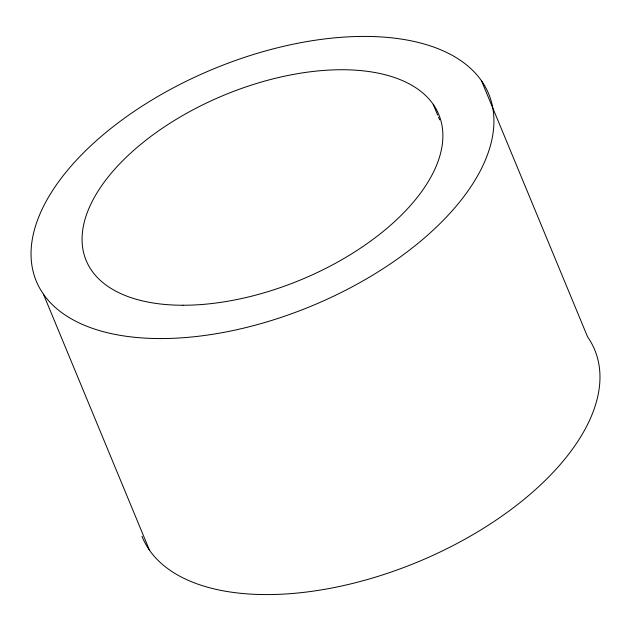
<?xml version="1.0" encoding="UTF-8"?>
<svg xmlns="http://www.w3.org/2000/svg" width="631" height="631" viewBox="0 0 631 631"><rect width="100%" height="100%" fill="white"/><g stroke="black" fill="none" stroke-linecap="round" stroke-linejoin="round"><path stroke-width="0.95" d="M481.516 80.8L587.564 336.82A244.82 128.282 -22.5 0 1 429.664 556.834A244.82 128.282 -22.5 0 1 141.959 536.247M433.213 104.336L437.74 115.26M438.49 117.082L439.626 119.819M43.436 294.18L149.484 550.2M160.455 338.563A244.82 128.282 -22.5 0 0 493.403 112.121A244.82 128.282 -22.5 0 0 133.567 111.79A244.82 128.282 -22.5 0 0 160.455 338.563M182.958 305.246A190.822 99.99 -22.5 0 0 442.473 128.748A190.822 99.99 -22.5 0 0 162.001 128.479A190.822 99.99 -22.5 0 0 182.958 305.246"/></g></svg>
